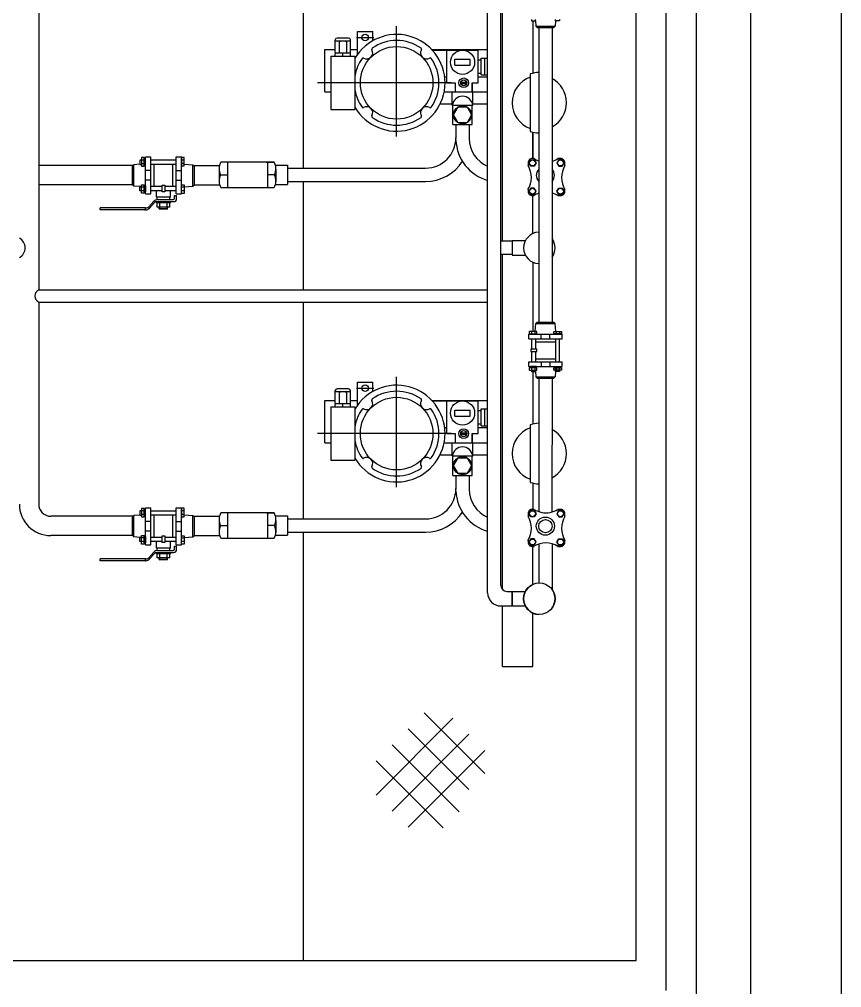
# Model space of a CAD drawing. Extents: x 43191 to 262577, y 21187 to 80637.
# Drawn here: x 214066 to 215426, y 42072 to 43673 of the extents above; entities that cross this region are included whole.
import ezdxf

# ---------------------------------------------------------------- set-up
doc = ezdxf.new("R2010")
doc.units = 0
doc.header["$LTSCALE"] = 1000
doc.header["$MEASUREMENT"] = 0
for name, color, linetype in [('3T_WOOD', 25, 'Continuous'), ('DIM_SYMB', 3, 'Continuous'), ('设备', 7, 'Continuous')]:
    doc.layers.add(name, color=color, linetype=linetype)

msp = doc.modelspace()

# ---------------------------------------------------------------- linework, layer by layer
at = {"layer": '3T_WOOD', "color": 117}
for p, q in [((215275.8, 41116.9, 0), (215275.8, 45766.9, 0)), ((215425.8, 40816.9, 0), (215425.8, 45766.9, 0))]:
    msp.add_line(p, q, dxfattribs=at)
at = {"layer": 'DIM_SYMB'}
msp.add_lwpolyline([(215361.4, 43608.6, 0, 0, 0), (215361.4, 43253.9, 40, 0, 0), (215361.4, 43103.9, 0, 0, 0)], format="xyseb", dxfattribs=at)
at = {"layer": '设备', "color": 251}
for p, q in [((215185.8, 41266.9), (215185.8, 45816.9)), ((215135.8, 42066.9), (215135.8, 45766.9)), ((215135.8, 42066.9), (215135.8, 45766.9)), ((215085.8, 42116.9), (215085.8, 45066.9)), ((214097.8, 43979.2), (214097.8, 43431.2)), ((214535.8, 43426.9), (214535.8, 43984.9)), ((214840.3, 42724.9), (214840.3, 43856.9)), ((214840.3, 42724.9), (214840.3, 43855.9)), ((214862.3, 43176.1), (214862.3, 43855.9)), ((214864.8, 43305.9), (214864.8, 43861.7)), ((214913, 43672.8), (214913, 43670.5)), ((214919.3, 43670.5), (214919.3, 43672.8)), ((214952.5, 43670.5), (214952.5, 43672.8)), ((214958.9, 43672.8), (214958.9, 43670.5)), ((214689.8, 43479.2), (214689.8, 43661.6)), ((214913, 43670.5), (214919.3, 43670.5)), ((214914.8, 43670.5), (214914.8, 43583.7)), ((214919.2, 43670.5), (214919.9, 43661.6)), ((214919.9, 43661.6), (214922, 43659.4)), ((214919.9, 43661.6), (214951.9, 43661.6)), ((214922, 43659.4), (214949.6, 43659.4)), ((214946.8, 43659.4), (214924.8, 43659.4)), ((214924.8, 43659.4), (214924.8, 43439)), ((214946.8, 43659.4), (214946.8, 43438.3)), ((214951.9, 43661.6), (214949.6, 43659.4)), ((214952.6, 43670.5), (214951.9, 43661.6)), ((214958.9, 43670.5), (214952.5, 43670.5)), ((214610.3, 43641.9), (214591.3, 43641.9)), ((214623.5, 43642.9), (214651.9, 43642.9)), ((214625.3, 43615.2), (214625.3, 43652.9)), ((214625.3, 43652.9), (214650.3, 43652.9)), ((214650.3, 43637.5), (214650.3, 43652.9)), ((214588.3, 43617.9), (214588.3, 43638.9)), ((214613.3, 43636.9), (214588.3, 43636.9)), ((214594.6, 43636.9), (214594.6, 43616.9)), ((214607.1, 43636.9), (214607.1, 43616.9)), ((214613.3, 43617.9), (214613.3, 43638.9)), ((214571, 43552.9), (214571, 43622.9)), ((214571, 43622.9), (214588.3, 43622.9)), ((214580.8, 43611.9), (214620.8, 43611.9)), ((214580.8, 43611.9), (214580.8, 43523.9)), ((214588.3, 43617.9), (214589.3, 43616.9)), ((214589.3, 43616.9), (214588.3, 43615.9)), ((214588.3, 43611.9), (214588.3, 43615.9)), ((214612.3, 43616.9), (214589.3, 43616.9)), ((214600.8, 43611.9), (214600.8, 43616.9)), ((214613.3, 43617.9), (214612.3, 43616.9)), ((214612.3, 43616.9), (214613.3, 43615.9)), ((214613.3, 43622.9), (214625.3, 43622.9)), ((214613.3, 43611.9), (214613.3, 43615.9)), ((214620.8, 43611.9), (214620.8, 43523.9)), ((214747.9, 43622.9), (214840.3, 43622.9)), ((214748.8, 43621.9), (214824.8, 43621.9)), ((214772.8, 43567.9), (214772.8, 43621.9)), ((214824.8, 43567.9), (214824.8, 43621.9)), ((214829.8, 43580.9), (214829.8, 43608.9)), ((214829.8, 43608.9), (214840.3, 43608.9)), ((214835.8, 43580.9), (214835.8, 43608.9)), ((214786.3, 43596.9), (214786.3, 43606.9)), ((214786.3, 43606.9), (214811.3, 43606.9)), ((214786.3, 43596.9), (214811.3, 43596.9)), ((214811.3, 43596.9), (214811.3, 43606.9)), ((214824.8, 43605.9), (214829.8, 43605.9)), ((214769.2, 43577.9), (214772.8, 43577.9)), ((214824.8, 43583.9), (214829.8, 43583.9)), ((214824.8, 43577.9), (214840.3, 43577.9)), ((214829.8, 43580.9), (214840.3, 43580.9)), ((214910.8, 43582.6), (214910.8, 43487.2)), ((214779.8, 43567.9), (214558.7, 43567.9)), ((214772.8, 43567.9), (214786.8, 43567.9)), ((214786.8, 43567.9), (214786.8, 43553.9)), ((214795.8, 43568.9), (214805.8, 43568.9)), ((214795.8, 43566.9), (214805.8, 43566.9)), ((214814.8, 43567.9), (214824.8, 43567.9)), ((214814.8, 43567.9), (214814.8, 43553.9)), ((214814.8, 43553.9), (214814.8, 43567.9)), ((214571, 43552.9), (214580.8, 43552.9)), ((214768.4, 43552.9), (214840.3, 43552.9)), ((214781.8, 43530.9), (214781.8, 43552.9)), ((214784.8, 43552.9), (214812.8, 43552.9)), ((214815.8, 43530.9), (214815.8, 43552.9)), ((214761.8, 43532.9), (214781.8, 43532.9)), ((214781.8, 43530.9), (214815.8, 43530.9)), ((214782.8, 43498.9), (214782.8, 43530.9)), ((214814.8, 43498.9), (214814.8, 43530.9)), ((214815.8, 43532.9), (214840.3, 43532.9)), ((214580.8, 43523.9), (214620.8, 43523.9)), ((214782.8, 43498.9), (214814.8, 43498.9)), ((214787.8, 43498.9), (214787.8, 43475.9)), ((214809.8, 43498.9), (214809.8, 43475.9)), ((214914.8, 43442.5), (214914.8, 43486.1)), ((214914.8, 43486.1), (214914.8, 43442.5)), ((214924.8, 43484.9), (214924.8, 43268.9)), ((214946.8, 43495.1), (214946.8, 43310.2)), ((214265.3, 43433.2), (214255.4, 43432.4)), ((214267.8, 43440.1), (214265.3, 43440.1)), ((214265.3, 43440.1), (214265.3, 43433.1)), ((214265.3, 43433.1), (214267.8, 43433.1)), ((214272.3, 43444.3), (214267.8, 43444.3)), ((214267.8, 43444.3), (214267.8, 43430.3)), ((214274.5, 43434), (214267.8, 43433.5)), ((214272.1, 43440), (214268, 43440)), ((214271.9, 43434.1), (214268.1, 43434.1)), ((214272.3, 43430.3), (214272.3, 43444.3)), ((214274.4, 43442.1), (214272.5, 43442.1)), ((214272.5, 43442.1), (214272.5, 43432)), ((214274.4, 43432), (214274.4, 43442.1)), ((214274.5, 43434), (214274.4, 43434)), ((214274.5, 43445.3), (214283.1, 43445.3)), ((214274.5, 43384.2), (214274.5, 43445.3)), ((214283.1, 43384.2), (214283.1, 43445.3)), ((214325.1, 43439.8), (214283.1, 43439.8)), ((214325.1, 43439.8), (214283.1, 43439.8)), ((214325.1, 43432.8), (214283.1, 43432.8)), ((214288.6, 43396.3), (214288.6, 43432.8)), ((214319.6, 43396.3), (214319.6, 43432.8)), ((214325.1, 43445.3), (214333.8, 43445.3)), ((214325.1, 43384.2), (214325.1, 43445.3)), ((214333.8, 43384.2), (214333.8, 43445.3)), ((214333.8, 43434), (214333.9, 43434)), ((214333.8, 43434), (214333.9, 43434)), ((214338.4, 43444.4), (214333.9, 43444.4)), ((214333.9, 43444.4), (214333.9, 43430.4)), ((214338.3, 43440.2), (214334.1, 43440.2)), ((214338, 43434.3), (214334.2, 43434.3)), ((214338.4, 43430.4), (214338.4, 43444.4)), ((214338.4, 43433.6), (214352.8, 43432.4)), ((214411.6, 43436.8), (214399, 43436.8)), ((214487.2, 43436.8), (214410.2, 43436.8)), ((214410.2, 43436.8), (214410.2, 43394.8)), ((214474.6, 43436.9), (214487.2, 43436.9)), ((214476, 43436.9), (214476, 43394.9)), ((214485.8, 43436.8), (214487.2, 43436.8)), ((214907.1, 43435.8), (214907.1, 43430.9)), ((214908.5, 43435.4), (214911.5, 43440.6)), ((214911.5, 43430.2), (214908.5, 43435.4)), ((214911.5, 43440.6), (214917.4, 43440.6)), ((214917, 43442.5), (214913.5, 43442.5)), ((214917.4, 43440.6), (214920.4, 43435.4)), ((214920.4, 43435.4), (214917.4, 43430.2)), ((214957.8, 43440.6), (214954.8, 43435.4)), ((214954.8, 43435.4), (214957.8, 43430.2)), ((214961.7, 43442.5), (214956.4, 43442.5)), ((214963.7, 43440.6), (214957.8, 43440.6)), ((214966.7, 43435.4), (214963.7, 43440.6)), ((214963.7, 43430.2), (214966.7, 43435.4)), ((214968.1, 43430.9), (214968.1, 43435.8)), ((214097.8, 43431.2), (214097.8, 43225.4)), ((214254.2, 43431.2), (214097.8, 43431.2)), ((214255.4, 43432.4), (214253, 43429.9)), ((214253, 43399.4), (214253, 43429.9)), ((214255.4, 43397), (214255.4, 43432.4)), ((214267.8, 43430.3), (214272.3, 43430.3)), ((214272.5, 43432), (214274.4, 43432)), ((214283.1, 43422.8), (214274.5, 43422.8)), ((214325.1, 43422.8), (214333.8, 43422.8)), ((214333.9, 43430.4), (214338.4, 43430.4)), ((214352.8, 43397), (214352.8, 43432.4)), ((214352.8, 43397), (214352.8, 43432.4)), ((214352.8, 43432.4), (214355.3, 43429.9)), ((214352.8, 43432.4), (214355.3, 43429.9)), ((214353.8, 43431.4), (214393.8, 43431.4)), ((214355.3, 43399.4), (214355.3, 43429.9)), ((214355.3, 43399.4), (214355.3, 43429.9)), ((214393.8, 43431.4), (214396.9, 43431.4)), ((214396.2, 43424.5), (214396.2, 43404.4)), ((214489.2, 43431.8), (214509.3, 43431.8)), ((214490, 43424.5), (214490, 43404.4)), ((214509.3, 43431.8), (214509.3, 43399.8)), ((214509.3, 43426.9), (214737.8, 43426.9)), ((214917.4, 43430.2), (214911.5, 43430.2)), ((214957.8, 43430.2), (214963.7, 43430.2)), ((214283.1, 43406.8), (214274.5, 43406.8)), ((214325.1, 43406.8), (214333.8, 43406.8)), ((214398.5, 43415.8), (214410.2, 43415.8)), ((214487.8, 43415.8), (214476, 43415.8)), ((214509.3, 43404.9), (214737.8, 43404.9)), ((214535.8, 43225.4), (214535.8, 43404.9)), ((214253.2, 43399.2), (214097.8, 43399.2)), ((214255.4, 43397), (214253, 43399.4)), ((214265.3, 43396.2), (214255.4, 43397)), ((214265.3, 43396.4), (214267.8, 43396.4)), ((214265.3, 43389.4), (214265.3, 43396.4)), ((214267.8, 43389.4), (214265.3, 43389.4)), ((214267.8, 43385.2), (214267.8, 43399.2)), ((214267.8, 43399.2), (214272.3, 43399.2)), ((214272.3, 43385.2), (214267.8, 43385.2)), ((214272.1, 43389.5), (214268, 43389.5)), ((214271.9, 43395.4), (214268.1, 43395.4)), ((214272.3, 43399.2), (214272.3, 43385.2)), ((214272.5, 43397.5), (214274.4, 43397.5)), ((214272.5, 43387.4), (214272.5, 43397.5)), ((214274.4, 43387.4), (214272.5, 43387.4)), ((214274.4, 43397.5), (214274.4, 43387.4)), ((214274.5, 43395.5), (214274.4, 43395.5)), ((214302.2, 43396.3), (214283.1, 43396.3)), ((214302.2, 43389.3), (214283.1, 43389.3)), ((214292.5, 43378.6), (214292.5, 43389.3)), ((214302.2, 43398.8), (214306.3, 43398.8)), ((214302.2, 43387.9), (214302.2, 43398.8)), ((214306.3, 43387.9), (214302.2, 43387.9)), ((214306.3, 43398.8), (214306.3, 43387.9)), ((214325.1, 43396.3), (214306.3, 43396.3)), ((214325.1, 43389.3), (214306.3, 43389.3)), ((214315.8, 43378.6), (214315.8, 43389.3)), ((214333.8, 43395.5), (214333.9, 43395.5)), ((214333.9, 43385.1), (214333.9, 43399.1)), ((214333.9, 43399.1), (214338.4, 43399.1)), ((214338.4, 43385.1), (214333.9, 43385.1)), ((214338.3, 43389.3), (214334.1, 43389.3)), ((214338, 43395.2), (214334.2, 43395.2)), ((214338.4, 43399.1), (214338.4, 43385.1)), ((214338.4, 43395.9), (214352.8, 43397)), ((214352.8, 43397), (214355.3, 43399.4)), ((214352.8, 43397), (214355.3, 43399.4)), ((214355.3, 43399.4), (214397.1, 43399.4)), ((214399, 43394.8), (214487.2, 43394.8)), ((214489.2, 43399.8), (214509.3, 43399.8)), ((214907.1, 43391.4), (214907.1, 43388.3)), ((214911.5, 43393.8), (214908.5, 43388.7)), ((214908.5, 43388.7), (214911.5, 43383.5)), ((214917.4, 43393.8), (214911.5, 43393.8)), ((214920.4, 43388.7), (214917.4, 43393.8)), ((214917.4, 43383.5), (214920.4, 43388.7)), ((214954.8, 43388.7), (214957.8, 43393.8)), ((214957.8, 43383.5), (214954.8, 43388.7)), ((214957.8, 43393.8), (214963.7, 43393.8)), ((214963.7, 43393.8), (214966.7, 43388.7)), ((214966.7, 43388.7), (214963.7, 43383.5)), ((214968.1, 43388.3), (214968.1, 43391.4)), ((214274.5, 43384.2), (214283.1, 43384.2)), ((214288.2, 43372), (214279.8, 43362.7)), ((214289.4, 43369.8), (214281.2, 43360.7)), ((214315.8, 43378.6), (214292.5, 43378.6)), ((214292.7, 43369.3), (214292.7, 43371.4)), ((214315.6, 43369.3), (214292.7, 43369.3)), ((214293.1, 43371.4), (214320.9, 43371.4)), ((214293.8, 43374.8), (214293.8, 43378.6)), ((214293.8, 43362.3), (214293.8, 43369.3)), ((214294.4, 43374.8), (214320.1, 43374.8)), ((214297.9, 43362.3), (214297.9, 43369.3)), ((214310.4, 43362.3), (214310.4, 43369.3)), ((214314.5, 43374.8), (214314.5, 43378.6)), ((214314.5, 43362.3), (214314.5, 43369.3)), ((214315.6, 43369.3), (214315.6, 43371.4)), ((214322.6, 43377.3), (214322.6, 43381.6)), ((214322.6, 43381.6), (214325.9, 43381.6)), ((214325.1, 43384.2), (214333.8, 43384.2)), ((214325.9, 43376.4), (214325.9, 43381.6)), ((214911.5, 43383.5), (214917.4, 43383.5)), ((214917, 43381.5), (214913.5, 43381.5)), ((214913.5, 43381.5), (214917, 43381.5)), ((214914.8, 43383.5), (214914.8, 43383.8)), ((214914.8, 43383.5), (214914.8, 43383.8)), ((214914.8, 43318.4), (214914.8, 43381.5)), ((214961.7, 43381.5), (214956.4, 43381.5)), ((214956.4, 43381.5), (214961.7, 43381.5)), ((214963.7, 43383.5), (214957.8, 43383.5)), ((214274.2, 43361), (214199.6, 43361)), ((214199.6, 43357.7), (214199.6, 43361)), ((214274.2, 43357.7), (214199.6, 43357.7)), ((214274.2, 43356.9), (214274.2, 43361.9)), ((214274.2, 43361), (214276.1, 43361)), ((214274.2, 43357.7), (214274.8, 43357.7)), ((214314.5, 43362.3), (214293.8, 43362.3)), ((214297.3, 43359.8), (214297.3, 43362.3)), ((214311.1, 43359.8), (214297.3, 43359.8)), ((214297.3, 43359.8), (214298.2, 43359.1)), ((214298.2, 43359.1), (214298.2, 43362.3)), ((214310.1, 43359.1), (214298.2, 43359.1)), ((214310.1, 43359.1), (214310.1, 43362.3)), ((214311.1, 43359.8), (214310.1, 43359.1)), ((214311.1, 43359.8), (214311.1, 43362.3)), ((214864.8, 43305.9), (214864.8, 43353.9)), ((214924.8, 43320.9), (214924.8, 43171.9)), ((214862.3, 42736.9), (214862.3, 43316.1)), ((214880.8, 43305.9), (214862.3, 43305.9)), ((214880.8, 43306.9), (214902.8, 43306.9)), ((214880.8, 43306.9), (214902.8, 43306.9)), ((214880.8, 43306.9), (214880.8, 43282.9)), ((214946.8, 43310.2), (214946.8, 43171.9)), ((214880.8, 43283.9), (214862.3, 43283.9)), ((214864.8, 42730.3), (214864.8, 43283.9)), ((214864.8, 43235.9), (214864.8, 43283.9)), ((214880.8, 43282.9), (214902.8, 43282.9)), ((214880.8, 43282.9), (214902.8, 43282.9)), ((214914.8, 43271.3), (214914.8, 43156.7)), ((214097.8, 43225.4), (214840.3, 43225.4)), ((214097.8, 43205.4), (214097.8, 42871.2)), ((214097.8, 43205.4), (214840.3, 43205.4)), ((214535.8, 42846.9), (214535.8, 43205.4)), ((214918.8, 43156.7), (214919.9, 43169.7)), ((214919.9, 43169.7), (214922, 43171.9)), ((214919.9, 43169.7), (214951.9, 43169.7)), ((214922, 43171.9), (214949.6, 43171.9)), ((214951.9, 43169.7), (214949.6, 43171.9)), ((214953, 43156.7), (214951.9, 43169.7)), ((214908.3, 43144.7), (214908.3, 43152.5)), ((214908.3, 43152.5), (214963.5, 43152.5)), ((214908.3, 43144.7), (214963.5, 43144.7)), ((214909.1, 43156.7), (214909.1, 43152.6)), ((214921.8, 43156.7), (214909.1, 43156.7)), ((214909.1, 43152.6), (214921.8, 43152.6)), ((214912.8, 43156.5), (214912.8, 43152.8)), ((214912.9, 43144.7), (214912.9, 43127.7)), ((214918.2, 43156.3), (214918.2, 43152.9)), ((214918.5, 43152.5), (214918.5, 43152.6)), ((214919.2, 43144.7), (214919.2, 43127.7)), ((214921.8, 43152.6), (214921.8, 43156.7)), ((214928.7, 43144.7), (214928.7, 43152.5)), ((214943.2, 43144.7), (214943.2, 43152.5)), ((214950, 43152.6), (214950, 43156.7)), ((214950, 43156.7), (214962.7, 43156.7)), ((214962.7, 43152.6), (214950, 43152.6)), ((214952.3, 43144.7), (214952.3, 43106.7)), ((214953.3, 43152.5), (214953.3, 43152.6)), ((214953.3, 43152.5), (214953.3, 43152.6)), ((214953.6, 43156.3), (214953.6, 43152.9)), ((214958.6, 43144.7), (214958.6, 43106.7)), ((214958.6, 43144.7), (214958.6, 43106.7)), ((214959, 43156.5), (214959, 43152.8)), ((214962.7, 43156.7), (214962.7, 43152.6)), ((214963.5, 43144.7), (214963.5, 43152.5)), ((214919.2, 43139.7), (214952.3, 43139.7)), ((214911.6, 43127.7), (214911.6, 43123.9)), ((214921.5, 43127.7), (214911.6, 43127.7)), ((214911.6, 43123.9), (214921.5, 43123.9)), ((214912.9, 43123.9), (214912.9, 43106.7)), ((214919.2, 43123.9), (214919.2, 43106.7)), ((214921.5, 43123.9), (214921.5, 43127.7)), ((214908.3, 43098.8), (214908.3, 43106.7)), ((214908.3, 43106.7), (214963.5, 43106.7)), ((214908.3, 43098.8), (214963.5, 43098.8)), ((214909.2, 43096.9), (214909.2, 43092.8)), ((214921.8, 43096.9), (214909.2, 43096.9)), ((214911.2, 43098.7), (214911.2, 43097)), ((214920.3, 43098.7), (214911.2, 43098.7)), ((214911.2, 43097), (214920.3, 43097)), ((214913.1, 43096.7), (214913.1, 43093)), ((214918.4, 43096.5), (214918.4, 43093.1)), ((214918.5, 43098.8), (214918.5, 43098.7)), ((214919.2, 43111.6), (214952.3, 43111.6)), ((214920.3, 43097), (214920.3, 43098.7)), ((214921.8, 43092.8), (214921.8, 43096.9)), ((214928.7, 43106.7), (214928.7, 43098.8)), ((214943.2, 43106.7), (214943.2, 43098.8)), ((214950, 43092.8), (214950, 43096.9)), ((214950, 43096.9), (214962.6, 43096.9)), ((214951.5, 43097), (214951.5, 43098.7)), ((214951.5, 43098.7), (214960.7, 43098.7)), ((214960.7, 43097), (214951.5, 43097)), ((214953.3, 43098.8), (214952.8, 43092.8)), ((214953.3, 43098.8), (214953.3, 43098.7)), ((214953.4, 43096.5), (214953.4, 43093.1)), ((214958.7, 43096.7), (214958.7, 43093)), ((214960.7, 43098.7), (214960.7, 43097)), ((214962.6, 43096.9), (214962.6, 43092.8)), ((214963.5, 43098.8), (214963.5, 43106.7)), ((214689.8, 42899.2), (214689.8, 43081.6)), ((214909.2, 43092.8), (214921.8, 43092.8)), ((214913, 43092.8), (214913, 43090.5)), ((214913, 43090.5), (214919.3, 43090.5)), ((214914.8, 43090.5), (214914.8, 43003.7)), ((214919.2, 43090.5), (214919.9, 43081.6)), ((214919.3, 43090.5), (214919.3, 43092.8)), ((214919.9, 43081.6), (214922, 43079.4)), ((214919.9, 43081.6), (214951.9, 43081.6)), ((214951.9, 43081.6), (214949.6, 43079.4)), ((214962.6, 43092.8), (214950, 43092.8)), ((214952.6, 43090.5), (214951.9, 43081.6)), ((214952.5, 43090.5), (214952.5, 43092.8)), ((214958.9, 43090.5), (214952.5, 43090.5)), ((214958.9, 43092.8), (214958.9, 43090.5)), ((214625.3, 43035.2), (214625.3, 43072.9)), ((214625.3, 43072.9), (214650.3, 43072.9)), ((214650.3, 43057.5), (214650.3, 43072.9)), ((214922, 43079.4), (214949.6, 43079.4)), ((214946.8, 43079.4), (214924.8, 43079.4)), ((214924.8, 43079.4), (214924.8, 42859)), ((214946.8, 43079.4), (214946.4, 42858.3)), ((214588.3, 43037.9), (214588.3, 43058.9)), ((214613.3, 43056.9), (214588.3, 43056.9)), ((214610.3, 43061.9), (214591.3, 43061.9)), ((214594.6, 43056.9), (214594.6, 43036.9)), ((214607.1, 43056.9), (214607.1, 43036.9)), ((214613.3, 43037.9), (214613.3, 43058.9)), ((214623.5, 43062.9), (214651.9, 43062.9)), ((214571, 42972.9), (214571, 43042.9)), ((214571, 43042.9), (214588.3, 43042.9)), ((214588.3, 43037.9), (214589.3, 43036.9)), ((214589.3, 43036.9), (214588.3, 43035.9)), ((214588.3, 43031.9), (214588.3, 43035.9)), ((214612.3, 43036.9), (214589.3, 43036.9)), ((214600.8, 43031.9), (214600.8, 43036.9)), ((214613.3, 43037.9), (214612.3, 43036.9)), ((214612.3, 43036.9), (214613.3, 43035.9)), ((214613.3, 43042.9), (214625.3, 43042.9)), ((214613.3, 43031.9), (214613.3, 43035.9)), ((214747.9, 43042.9), (214840.3, 43042.9)), ((214748.8, 43041.9), (214824.8, 43041.9)), ((214772.8, 42987.9), (214772.8, 43041.9)), ((214824.8, 42987.9), (214824.8, 43041.9)), ((214580.8, 43031.9), (214620.8, 43031.9)), ((214580.8, 43031.9), (214580.8, 42943.9)), ((214620.8, 43031.9), (214620.8, 42943.9)), ((214786.3, 43016.9), (214786.3, 43026.9)), ((214786.3, 43026.9), (214811.3, 43026.9)), ((214786.3, 43016.9), (214811.3, 43016.9)), ((214811.3, 43016.9), (214811.3, 43026.9)), ((214824.8, 43025.9), (214829.8, 43025.9)), ((214829.8, 43000.9), (214829.8, 43028.9)), ((214829.8, 43028.9), (214840.3, 43028.9)), ((214835.8, 43000.9), (214835.8, 43028.9)), ((214824.8, 43003.9), (214829.8, 43003.9)), ((214829.8, 43000.9), (214840.3, 43000.9)), ((214910.8, 43002.6), (214910.8, 42907.2)), ((214779.8, 42987.9), (214558.7, 42987.9)), ((214769.2, 42997.9), (214772.8, 42997.9)), ((214772.8, 42987.9), (214786.8, 42987.9)), ((214786.8, 42987.9), (214786.8, 42973.9)), ((214795.8, 42988.9), (214805.8, 42988.9)), ((214795.8, 42986.9), (214805.8, 42986.9)), ((214814.8, 42987.9), (214824.8, 42987.9)), ((214814.8, 42987.9), (214814.8, 42973.9)), ((214814.8, 42973.9), (214814.8, 42987.9)), ((214824.8, 42997.9), (214840.3, 42997.9)), ((214571, 42972.9), (214580.8, 42972.9)), ((214768.4, 42972.9), (214840.3, 42972.9)), ((214781.8, 42950.9), (214781.8, 42972.9)), ((214784.8, 42972.9), (214812.8, 42972.9)), ((214815.8, 42950.9), (214815.8, 42972.9)), ((214761.8, 42952.9), (214781.8, 42952.9)), ((214815.8, 42952.9), (214840.3, 42952.9)), ((214580.8, 42943.9), (214620.8, 42943.9)), ((214781.8, 42950.9), (214815.8, 42950.9)), ((214782.8, 42918.9), (214782.8, 42950.9)), ((214814.8, 42918.9), (214814.8, 42950.9)), ((214782.8, 42918.9), (214814.8, 42918.9)), ((214787.8, 42918.9), (214787.8, 42895.9)), ((214809.8, 42918.9), (214809.8, 42895.9)), ((214914.8, 42906.1), (214914.8, 42862.5)), ((214267.8, 42860.1), (214265.3, 42860.1)), ((214265.3, 42860.1), (214265.3, 42853.1)), ((214272.3, 42864.3), (214267.8, 42864.3)), ((214267.8, 42864.3), (214267.8, 42850.3)), ((214272.1, 42860), (214268, 42860)), ((214272.3, 42850.3), (214272.3, 42864.3)), ((214274.4, 42862.1), (214272.5, 42862.1)), ((214272.5, 42862.1), (214272.5, 42852)), ((214274.4, 42852), (214274.4, 42862.1)), ((214274.5, 42865.3), (214283.1, 42865.3)), ((214274.5, 42804.2), (214274.5, 42865.3)), ((214283.1, 42804.2), (214283.1, 42865.3)), ((214325.1, 42859.8), (214283.1, 42859.8)), ((214325.1, 42859.8), (214283.1, 42859.8)), ((214325.1, 42865.3), (214333.8, 42865.3)), ((214325.1, 42804.2), (214325.1, 42865.3)), ((214333.8, 42804.2), (214333.8, 42865.3)), ((214338.4, 42864.4), (214333.9, 42864.4)), ((214333.9, 42864.4), (214333.9, 42850.4)), ((214338.3, 42860.2), (214334.1, 42860.2)), ((214338.4, 42850.4), (214338.4, 42864.4)), ((214411.6, 42856.8), (214399, 42856.8)), ((214487.2, 42856.8), (214410.2, 42856.8)), ((214410.2, 42856.8), (214410.2, 42814.8)), ((214474.6, 42856.9), (214487.2, 42856.9)), ((214476, 42856.9), (214476, 42814.9)), ((214485.8, 42856.8), (214487.2, 42856.8)), ((214908.5, 42855.4), (214911.5, 42860.6)), ((214911.5, 42860.6), (214917.4, 42860.6)), ((214917, 42862.5), (214913.5, 42862.5)), ((214917.4, 42860.6), (214920.4, 42855.4)), ((214957.8, 42860.6), (214954.8, 42855.4)), ((214961.7, 42862.5), (214956.4, 42862.5)), ((214963.7, 42860.6), (214957.8, 42860.6)), ((214966.7, 42855.4), (214963.7, 42860.6)), ((214254.2, 42851.2), (214117.8, 42851.2)), ((214255.4, 42852.4), (214253, 42849.9)), ((214253, 42819.4), (214253, 42849.9)), ((214265.3, 42853.2), (214255.4, 42852.4)), ((214255.4, 42817), (214255.4, 42852.4)), ((214265.3, 42853.1), (214267.8, 42853.1)), ((214274.5, 42854), (214267.8, 42853.5)), ((214267.8, 42850.3), (214272.3, 42850.3)), ((214271.9, 42854.1), (214268.1, 42854.1)), ((214272.5, 42852), (214274.4, 42852)), ((214274.5, 42854), (214274.4, 42854)), ((214283.1, 42842.8), (214274.5, 42842.8)), ((214325.1, 42852.8), (214283.1, 42852.8)), ((214288.6, 42816.3), (214288.6, 42852.8)), ((214319.6, 42816.3), (214319.6, 42852.8)), ((214325.1, 42842.8), (214333.8, 42842.8)), ((214333.8, 42854), (214333.9, 42854)), ((214333.8, 42854), (214333.9, 42854)), ((214333.9, 42850.4), (214338.4, 42850.4)), ((214338, 42854.3), (214334.2, 42854.3)), ((214338.4, 42853.6), (214352.8, 42852.4)), ((214352.8, 42817), (214352.8, 42852.4)), ((214352.8, 42817), (214352.8, 42852.4)), ((214352.8, 42852.4), (214355.3, 42849.9)), ((214352.8, 42852.4), (214355.3, 42849.9)), ((214353.8, 42851.4), (214393.8, 42851.4)), ((214355.3, 42819.4), (214355.3, 42849.9)), ((214355.3, 42819.4), (214355.3, 42849.9)), ((214393.8, 42851.4), (214396.9, 42851.4)), ((214396.2, 42844.5), (214396.2, 42824.4)), ((214489.2, 42851.8), (214509.3, 42851.8)), ((214490, 42844.5), (214490, 42824.4)), ((214509.3, 42851.8), (214509.3, 42819.8)), ((214509.3, 42846.9), (214737.8, 42846.9)), ((214907.1, 42855.8), (214907.1, 42850.9)), ((214911.5, 42850.2), (214908.5, 42855.4)), ((214917.4, 42850.2), (214911.5, 42850.2)), ((214920.4, 42855.4), (214917.4, 42850.2)), ((214954.8, 42855.4), (214957.8, 42850.2)), ((214957.8, 42850.2), (214963.7, 42850.2)), ((214963.7, 42850.2), (214966.7, 42855.4)), ((214968.1, 42850.9), (214968.1, 42855.8)), ((214283.1, 42826.8), (214274.5, 42826.8)), ((214325.1, 42826.8), (214333.8, 42826.8)), ((214398.5, 42835.8), (214410.2, 42835.8)), ((214487.8, 42835.8), (214476, 42835.8)), ((214509.3, 42824.9), (214737.8, 42824.9)), ((214535.8, 42116.9), (214535.8, 42824.9)), ((214253.2, 42819.2), (214117.8, 42819.2)), ((214255.4, 42817), (214253, 42819.4)), ((214265.3, 42816.2), (214255.4, 42817)), ((214265.3, 42816.4), (214267.8, 42816.4)), ((214265.3, 42809.4), (214265.3, 42816.4)), ((214267.8, 42809.4), (214265.3, 42809.4)), ((214267.8, 42805.2), (214267.8, 42819.2)), ((214267.8, 42819.2), (214272.3, 42819.2)), ((214272.1, 42809.5), (214268, 42809.5)), ((214271.9, 42815.4), (214268.1, 42815.4)), ((214272.3, 42819.2), (214272.3, 42805.2)), ((214272.5, 42817.5), (214274.4, 42817.5)), ((214272.5, 42807.4), (214272.5, 42817.5)), ((214274.4, 42817.5), (214274.4, 42807.4)), ((214274.5, 42815.5), (214274.4, 42815.5)), ((214302.2, 42816.3), (214283.1, 42816.3)), ((214302.2, 42809.3), (214283.1, 42809.3)), ((214292.5, 42798.6), (214292.5, 42809.3)), ((214302.2, 42818.8), (214306.3, 42818.8)), ((214302.2, 42807.9), (214302.2, 42818.8)), ((214306.3, 42818.8), (214306.3, 42807.9)), ((214325.1, 42816.3), (214306.3, 42816.3)), ((214325.1, 42809.3), (214306.3, 42809.3)), ((214315.8, 42798.6), (214315.8, 42809.3)), ((214333.8, 42815.5), (214333.9, 42815.5)), ((214333.9, 42805.1), (214333.9, 42819.1)), ((214333.9, 42819.1), (214338.4, 42819.1)), ((214338.3, 42809.3), (214334.1, 42809.3)), ((214338, 42815.2), (214334.2, 42815.2)), ((214338.4, 42819.1), (214338.4, 42805.1)), ((214338.4, 42815.9), (214352.8, 42817)), ((214352.8, 42817), (214355.3, 42819.4)), ((214352.8, 42817), (214355.3, 42819.4)), ((214355.3, 42819.4), (214397.1, 42819.4)), ((214399, 42814.8), (214487.2, 42814.8)), ((214489.2, 42819.8), (214509.3, 42819.8)), ((214907.1, 42811.4), (214907.1, 42808.3)), ((214911.5, 42813.8), (214908.5, 42808.7)), ((214908.5, 42808.7), (214911.5, 42803.5)), ((214917.4, 42813.8), (214911.5, 42813.8)), ((214920.4, 42808.7), (214917.4, 42813.8)), ((214917.4, 42803.5), (214920.4, 42808.7)), ((214954.8, 42808.7), (214957.8, 42813.8)), ((214957.8, 42803.5), (214954.8, 42808.7)), ((214957.8, 42813.8), (214963.7, 42813.8)), ((214963.7, 42813.8), (214966.7, 42808.7)), ((214966.7, 42808.7), (214963.7, 42803.5)), ((214968.1, 42808.3), (214968.1, 42811.4)), ((214272.3, 42805.2), (214267.8, 42805.2)), ((214274.4, 42807.4), (214272.5, 42807.4)), ((214274.5, 42804.2), (214283.1, 42804.2)), ((214315.8, 42798.6), (214292.5, 42798.6)), ((214293.8, 42794.8), (214293.8, 42798.6)), ((214294.4, 42794.8), (214320.1, 42794.8)), ((214306.3, 42807.9), (214302.2, 42807.9)), ((214314.5, 42794.8), (214314.5, 42798.6)), ((214322.6, 42797.3), (214322.6, 42801.6)), ((214322.6, 42801.6), (214325.9, 42801.6)), ((214325.1, 42804.2), (214333.8, 42804.2)), ((214325.9, 42796.4), (214325.9, 42801.6)), ((214338.4, 42805.1), (214333.9, 42805.1)), ((214911.5, 42803.5), (214917.4, 42803.5)), ((214917, 42801.5), (214913.5, 42801.5)), ((214913.5, 42801.5), (214917, 42801.5)), ((214914.8, 42803.5), (214914.8, 42803.8)), ((214914.8, 42803.5), (214914.8, 42803.8)), ((214914.8, 42738.4), (214914.8, 42801.5)), ((214914.8, 42738.4), (214914.8, 42801.5)), ((214914.8, 42738.4), (214914.8, 42801.5)), ((214924.8, 42805.2), (214924.8, 42740.9)), ((214946.8, 42805.6), (214946.8, 42730.2)), ((214961.7, 42801.5), (214956.4, 42801.5)), ((214956.4, 42801.5), (214961.7, 42801.5)), ((214963.7, 42803.5), (214957.8, 42803.5)), ((214274.2, 42781), (214199.6, 42781)), ((214199.6, 42777.7), (214199.6, 42781)), ((214274.2, 42777.7), (214199.6, 42777.7)), ((214274.2, 42776.9), (214274.2, 42781.9)), ((214274.2, 42781), (214276.1, 42781)), ((214274.2, 42777.7), (214274.8, 42777.7)), ((214288.2, 42792), (214279.8, 42782.7)), ((214289.4, 42789.8), (214281.2, 42780.7)), ((214292.7, 42789.3), (214292.7, 42791.4)), ((214315.6, 42789.3), (214292.7, 42789.3)), ((214293.1, 42791.4), (214320.9, 42791.4)), ((214293.8, 42782.3), (214293.8, 42789.3)), ((214314.5, 42782.3), (214293.8, 42782.3)), ((214297.3, 42779.8), (214297.3, 42782.3)), ((214311.1, 42779.8), (214297.3, 42779.8)), ((214297.3, 42779.8), (214298.2, 42779.1)), ((214297.9, 42782.3), (214297.9, 42789.3)), ((214298.2, 42779.1), (214298.2, 42782.3)), ((214310.1, 42779.1), (214298.2, 42779.1)), ((214310.1, 42779.1), (214310.1, 42782.3)), ((214311.1, 42779.8), (214310.1, 42779.1)), ((214310.4, 42782.3), (214310.4, 42789.3)), ((214311.1, 42779.8), (214311.1, 42782.3)), ((214314.5, 42782.3), (214314.5, 42789.3)), ((214315.6, 42789.3), (214315.6, 42791.4)), ((214872.3, 42726.9), (214902.8, 42726.9)), ((214880.8, 42702.9), (214880.8, 42726.9)), ((214880.8, 42726.9), (214902.8, 42726.9)), ((214880.8, 42726.9), (214902.8, 42726.9)), ((214880.8, 42726.9), (214880.8, 42702.9)), ((214862.3, 42702.9), (214902.8, 42702.9)), ((214864.8, 42602.9), (214864.8, 42702.9)), ((214880.8, 42702.9), (214902.8, 42702.9)), ((214880.8, 42702.9), (214902.8, 42702.9)), ((214914.8, 42602.9), (214914.8, 42691.3)), ((214864.8, 42602.9), (214914.8, 42602.9)), ((214835.8, 42425.8), (214735.2, 42526.4)), ((214782.8, 42517.3), (214655.7, 42390.2)), ((214809.3, 42490.8), (214682.2, 42363.7)), ((214809.3, 42399.3), (214708.7, 42499.9)), ((214793, 42362.5), (214682.2, 42473.3)), ((214835.8, 42464.2), (214708.7, 42337.2)), ((214766.5, 42336), (214655.7, 42446.8)), ((213312.2, 42116.9), (215085.8, 42116.9))]:
    msp.add_line(p, q, dxfattribs=at)
msp.add_lwpolyline([(211935.8, 41266.9), (215185.8, 41266.9), (215185.8, 45816.9), (211935.8, 45816.9), (211935.8, 41266.9)], dxfattribs=at)
for points in [[(214813.8, 43514.9), (214806.3, 43501.9), (214791.3, 43501.9), (214783.8, 43514.9), (214791.3, 43527.9), (214806.3, 43527.9)], [(214813.8, 42934.9), (214806.3, 42921.9), (214791.3, 42921.9), (214783.8, 42934.9), (214791.3, 42947.9), (214806.3, 42947.9)]]:
    msp.add_lwpolyline(points, close=True, dxfattribs=at)
for centre, radius in [((214637.7, 43642.9), 5.5), ((214689.8, 43567.9), 60), ((214798.8, 43601.9), 20), ((214800.8, 43567.9), 8), ((214800.8, 43567.9), 5), ((214798.8, 43514.9), 15), ((214914.5, 43435.4), 4.94), ((214960.7, 43435.4), 4.94), ((214914.5, 43388.7), 4.94), ((214960.7, 43388.7), 4.94), ((214637.7, 43062.9), 5.5), ((214689.8, 42987.9), 60), ((214798.8, 43021.9), 20), ((214800.8, 42987.9), 8), ((214800.8, 42987.9), 5), ((214798.8, 42934.9), 15), ((214914.5, 42855.4), 4.94), ((214960.7, 42855.4), 4.94), ((214935.8, 42834.9), 15), ((214935.8, 42834.9), 11), ((214914.5, 42808.7), 4.94), ((214960.7, 42808.7), 4.94), ((214925.8, 42714.9), 26)]:
    msp.add_circle(centre, radius, dxfattribs=at)
for centre, radius, start, end in [((214591.3, 43638.9), 3, 90, 180), ((214610.3, 43638.9), 3, 0, 90), ((214689.8, 43567.9), 80, 210.4015, 149.5985), ((214650.7, 43623.5), 2, 125.1618, 210.5225), ((214689.8, 43567.9), 70, 54.8382, 125.1618), ((214729, 43623.5), 2, 329.4775, 54.8382), ((214634.2, 43607), 2, 59.4775, 144.8382), ((214640.3, 43617.4), 10, 239.4775, 30.5225), ((214739.3, 43617.4), 10, 149.4775, 300.5225), ((214745.4, 43607), 2, 35.1618, 120.5225), ((214689.8, 43567.9), 70, 144.8382, 170.3037), ((214689.8, 43567.9), 70, 324.8382, 35.1618), ((214925.8, 43534.9), 45, 109.4712, 250.5288), ((214925.8, 43534.9), 50, 91.146, 107.4576), ((214925.8, 43534.9), 45, 297.8181, 62.3933), ((214689.8, 43567.9), 70, 189.6963, 215.1618), ((214798.8, 43528.7), 17.1, 7.1527, 172.8473), ((214787.8, 43553.9), 1, 180, 270), ((214813.8, 43553.9), 1, 270, 0), ((214634.2, 43528.7), 2, 215.1618, 300.5225), ((214640.3, 43518.4), 10, 329.4775, 120.5225), ((214650.7, 43512.3), 2, 149.4775, 234.8382), ((214739.3, 43518.4), 10, 59.4775, 210.5225), ((214729, 43512.3), 2, 305.1618, 30.5225), ((214745.4, 43528.7), 2, 239.4775, 324.8382), ((214689.8, 43567.9), 70, 234.8382, 305.1618), ((214925.8, 43534.9), 50, 252.5424, 268.854), ((214737.8, 43476.9), 50, 270, 0), ((214859.8, 43475.9), 72, 182.0926, 254.31), ((214859.8, 43475.9), 50, 180, 247.0814), ((214419.3, 43425.7), 23, 151.3209, 205.5456), ((214467, 43425.7), 23, 334.4544, 28.6791), ((214737.8, 43476.9), 72, 270, 327.4443), ((214913.9, 43435.7), 6.84, 86.2396, 179.5652), ((214936.7, 43475.2), 38.2, 238.6025, 251.8205), ((214936.7, 43475.2), 38.2, 238.8774, 243.4701), ((214936.7, 43475.2), 38.2, 285.3454, 301.1226), ((214936.7, 43475.2), 38.2, 293.23, 301.1226), ((214961.3, 43435.7), 6.84, 0.4348, 93.7604), ((214874.4, 43411.2), 38.2, 328.6025, 31.1226), ((214935.8, 43414.9), 15, 137.1666, 222.8334), ((214935.8, 43414.9), 15, 317.1666, 42.8334), ((215000.8, 43411.2), 38.2, 148.8774, 211.3975), ((214419.3, 43405.8), 23, 154.4544, 208.6791), ((214467, 43405.8), 23, 331.3209, 25.5456), ((214913.9, 43388.4), 6.84, 180.4348, 273.7604), ((214936.6, 43348.9), 38.2, 107.9675, 121.1226), ((214936.6, 43348.9), 38.2, 58.6025, 74.4455), ((214961.3, 43388.4), 6.84, 266.2396, 359.5652), ((214294.4, 43366.5), 8.29, 90, 137.9047), ((214293.1, 43366.5), 4.97, 90, 137.9047), ((214320.1, 43377.3), 2.49, 270, 0), ((214320.9, 43376.4), 4.97, 270, 0), ((214936.7, 43348.9), 38.2, 117.3511, 121.1226), ((214924.8, 43324.7), 65, 60.9426, 65.1924), ((214274.8, 43366), 8.29, 270, 317.9047), ((214276.1, 43366), 4.97, 270, 317.9047), ((214925.8, 43294.9), 26, 92.2042, 267.7958), ((214057.2, 43295), 18.2, 298.4325, 61.5675), ((214925.8, 43294.9), 26, 323.8711, 36.1289), ((214102.8, 43215.4), 11.2, 116.5459, 243.4541), ((214689.8, 42987.9), 80, 210.4015, 149.5985), ((214591.3, 43058.9), 3, 90, 180), ((214610.3, 43058.9), 3, 0, 90), ((214689.8, 42987.9), 70, 54.8382, 125.1618), ((214640.3, 43037.4), 10, 239.4775, 30.5225), ((214650.7, 43043.5), 2, 125.1618, 210.5225), ((214739.3, 43037.4), 10, 149.4775, 300.5225), ((214729, 43043.5), 2, 329.4775, 54.8382), ((214689.8, 42987.9), 70, 144.8382, 170.3037), ((214634.2, 43027), 2, 59.4775, 144.8382), ((214745.4, 43027), 2, 35.1618, 120.5225), ((214689.8, 42987.9), 70, 324.8382, 35.1618), ((214925.8, 42954.9), 50, 91.146, 107.4576), ((214925.8, 42954.9), 45, 109.4712, 250.5288), ((214925.8, 42954.9), 45, 297.4077, 62.3933), ((214689.8, 42987.9), 70, 189.6963, 215.1618), ((214787.8, 42973.9), 1, 180, 270), ((214813.8, 42973.9), 1, 270, 0), ((214798.8, 42948.7), 17.1, 7.1527, 172.8473), ((214634.2, 42948.7), 2, 215.1618, 300.5225), ((214640.3, 42938.4), 10, 329.4775, 120.5225), ((214739.3, 42938.4), 10, 59.4775, 210.5225), ((214745.4, 42948.7), 2, 239.4775, 324.8382), ((214650.7, 42932.3), 2, 149.4775, 234.8382), ((214689.8, 42987.9), 70, 234.8382, 305.1618), ((214729, 42932.3), 2, 305.1618, 30.5225), ((214925.8, 42954.9), 50, 252.5424, 268.854), ((214737.8, 42896.9), 50, 270, 0), ((214859.8, 42895.9), 72, 182.0926, 254.31), ((214859.8, 42895.9), 50, 180, 247.0814), ((214117.8, 42871.2), 52, 180, 270), ((214117.8, 42871.2), 20, 180, 270), ((214419.3, 42845.7), 23, 151.3209, 205.5456), ((214467, 42845.7), 23, 334.4544, 28.6791), ((214737.8, 42896.9), 72, 270, 327.4443), ((214913.9, 42855.7), 6.84, 86.2396, 179.5652), ((214936.7, 42895.2), 38.2, 238.6025, 259.6759), ((214936.7, 42895.2), 38.2, 238.8774, 243.4701), ((214936.7, 42895.2), 38.2, 259.6759, 301.1226), ((214936.7, 42895.2), 38.2, 293.23, 301.1226), ((214961.3, 42855.7), 6.84, 0.4348, 93.7604), ((214874.4, 42831.2), 38.2, 328.6025, 31.1226), ((215000.8, 42831.2), 38.2, 148.8774, 211.3975), ((214419.3, 42825.8), 23, 154.4544, 208.6791), ((214467, 42825.8), 23, 331.3209, 25.5456), ((214913.9, 42808.4), 6.84, 180.4348, 273.7604), ((214961.3, 42808.4), 6.84, 266.2396, 359.5652), ((214294.4, 42786.5), 8.29, 90, 137.9047), ((214320.1, 42797.3), 2.49, 270, 0), ((214320.9, 42796.4), 4.97, 270, 0), ((214936.6, 42768.9), 38.2, 58.6025, 121.1226), ((214936.7, 42768.9), 38.2, 117.3511, 121.1226), ((214924.8, 42744.7), 65, 60.9426, 65.1924), ((214274.8, 42786), 8.29, 270, 317.9047), ((214276.1, 42786), 4.97, 270, 317.9047), ((214293.1, 42786.5), 4.97, 90, 137.9047), ((214872.3, 42736.9), 10, 180, 270), ((214925.8, 42714.9), 26, 92.2042, 267.7958), ((214925.8, 42714.9), 26, 323.8711, 36.1289), ((214862.3, 42724.9), 22, 180, 270)]:
    msp.add_arc(centre, radius, start, end, dxfattribs=at)
for p in [(214596.6, 43636.9), (214605, 43636.9), (214596.6, 43056.9), (214605, 43056.9)]:
    msp.add_point(p, dxfattribs=at)

doc.saveas('drawing.dxf')
